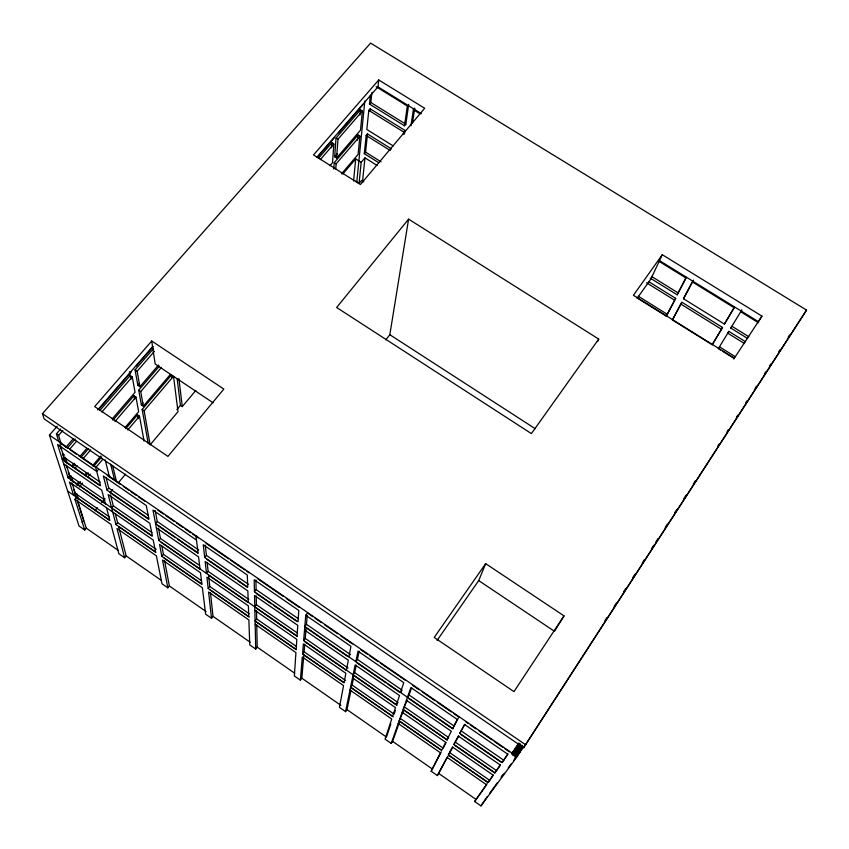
<?xml version="1.0" encoding="UTF-8"?>
<svg xmlns="http://www.w3.org/2000/svg" width="849" height="849" viewBox="0 0 849 849"><rect width="100%" height="100%" fill="white"/><g stroke="black" fill="none" stroke-linecap="round" stroke-linejoin="round"><path stroke-width="1.27" d="M331.556 147.747L331.906 142.759L333.859 143.99L332.521 162.7L329.953 165.682M333.774 169.036L334.241 162.658L358.013 134.991L359.902 136.18L358.119 154.359L341.468 173.875M334.676 156.768L336.045 137.973L360.422 109.85L362.364 111.06L360.496 130.173L336.586 157.967L334.676 156.768L337.233 153.786M335.758 168.951L336.14 163.857L359.902 136.18M336.586 157.967L337.998 139.204L362.364 111.06M255.167 624.323L295.93 652.584L294.348 675.963L300.387 680.155L302.297 656.999L343.548 685.599L339.451 707.366L345.554 711.611L346.976 709.594L350.955 690.492M302.562 653.879L303.38 643.903L345.861 673.278L344.1 682.66L302.562 653.879L304.091 651.788L304.738 644.274M356.23 665.181L354.68 672.61L397.979 702.516L396.441 704.734L303.655 640.592L305.757 615.238L307.423 612.999L312.793 616.692M300.387 680.155L301.83 678.181L303.825 654.919L343.962 682.734M303.655 640.592L305.237 638.448L306.149 627.825L347.782 656.521M458.28 718.233L452.729 728.463L304.823 626.498L306.457 624.302L307.211 615.514M353.587 180.954L355.71 158.912L361.175 162.35L359.053 183.342L355.466 181.113M357.514 140.191L358.013 134.991M359.934 114.955L360.422 109.85M356.835 181.495L364.826 101.02M378.707 162.69L364.295 153.658L366.184 135.49L367.49 133.951L391.559 148.968M404.411 134.163L404.952 130.406L370.143 108.81L368.795 110.37L366.81 129.483L393.236 145.954M362.417 182.493L364.974 157.85L377.094 165.449M364.295 153.658L365.579 152.141L367.49 133.951M369.877 111.357L370.143 108.81M408.687 104.385L405.843 124.198L404.506 125.779L369.453 104.045L370.408 95.258M369.453 104.045L370.811 102.485L371.915 92.424M316.645 157.521L377.964 86.853L378.728 79.955L424.67 108.269L360.432 184.509L313.525 154.932L378.728 79.955M403.264 134.492L403.625 131.988L404.952 130.406M404.506 125.779L407.329 105.987L376.096 86.704M410.969 125.748L413.367 109.712L414.726 108.11L412.497 122.925M385.754 339.876L389.829 334.708L408.592 219.127L598.725 339.101L597.664 341.531M346.445 670.169L348.313 660.214L304.536 630.011M348.939 656.914L350.934 646.322L305.757 615.238M345.554 711.611L355.158 664.937L399.497 695.522L396.441 704.734M397.014 705.413L354.044 675.708L352.494 677.873L395.485 707.61L392.62 716.28L350.584 687.159L352.091 685.037L353.555 678.033M357.44 659.418L402.086 690.184L400.505 692.455L403.753 682.66L357.991 651.172L355.827 661.658L357.44 659.418L359.138 651.236M390.827 723.995L386.465 737.081L346.976 709.594M394.106 714.126L395.358 710.39M349.99 690.057L391.718 718.997L385.053 739.118L391.219 743.416L410.905 687.573L457.261 719.464L452.729 728.463M391.219 743.416L392.62 741.368L399.709 721.374L440.843 749.869M402.203 712.247L445.725 742.355L441.713 750.304L399.179 720.833L403.286 711.282M404.74 707.185L448.569 737.463L447.062 739.712L403.211 709.403L407.17 700.319M407.488 697.273L409.059 694.991L411.648 687.69M478.709 580.589L485.67 563.651L564.001 615.875L554.482 631.306L478.709 580.589L437.097 640.411M659.514 260.622L758.433 321.675L761.946 316.125L662.284 254.711L650.95 278.865L637.238 298.201M447.911 756.332L437.405 775.572L431.165 771.232L440.461 752.798L398.234 723.518M447.062 739.712L451.318 731.265L406.416 700.298M431.165 771.232L441.342 751.779M446.075 742.408L443.189 748.118L400.675 718.668M637.058 297.925L666.274 316.136L675.677 298.381L648.901 281.772M650.207 278.101L677.173 294.815L685.822 277.91L659.015 261.354M666.274 316.136L675.677 298.381M677.173 294.815L686.48 277.273M711.069 344.057L672.419 319.956L680.739 304.006L681.938 302.276L722.541 327.47L712.184 344.747L722.541 327.47M683.498 298.731L692.275 281.889L734.088 307.699L724.399 324.095L683.498 298.731L693.506 280.128M681.938 302.276L672.419 319.956M437.405 775.572L447.062 757.372L486.541 784.741L474.655 801.52L480.959 805.903L517.126 756.586L523.589 746.579M448.357 754.91L452.528 747.056L493.237 775.222L488.133 782.47L448.357 754.91L452.825 747.078M453.907 744.446L458.333 736.104L500.348 765.087L494.935 772.802L453.907 744.446L458.757 735.903M459.797 733.334L464.509 724.452L507.808 754.241L502.152 762.529L459.797 733.334L464.902 724.314M734.65 306.998L724.399 324.095M720.631 350.011L718.381 348.61L728.877 331.397L745.613 341.786M747.651 338.507L730.777 328.054L741.824 309.938L740.615 311.732L758.444 322.737M513.433 755.525L520.479 744.647M480.959 805.903L487.358 796.436M520.957 744.849L517.359 750.399L519.8 752.076L523.387 746.526M514.653 756.045L521.137 746.027M501.165 777.196L502.566 775.02M515.247 755.43L521.583 745.624M515.152 756.512L522.347 745.401M516.001 755.525L522.337 745.73M514.685 758.56L522.591 746.345M515.81 757.17L522.857 746.271M604.817 620.884L606.971 617.552M614.156 606.43L616.321 603.087M623.506 591.965L625.66 588.633M632.845 577.511L635.01 574.168M642.194 563.046L644.349 559.714M651.533 548.592L653.698 545.249M655.852 541.917L658.007 538.574M665.192 527.452L667.346 524.12M674.541 512.998L676.695 509.655M683.88 498.533L686.034 495.2M693.23 484.079L695.384 480.736M717.67 446.256L719.103 444.027M727.009 431.801L728.453 429.573M736.359 417.337L737.792 415.108M745.698 402.882L747.141 400.654M755.048 388.418L756.48 386.189M764.387 373.953L765.83 371.735M769.417 366.174L770.86 363.945M778.766 351.709L780.199 349.491M788.105 337.255L789.549 335.026M523.61 747.736L806.55 310.087L370.578 43.097L42.45 413.665L44.159 418.918L523.61 747.736L806.55 310.087M488.133 782.47L493.248 775.031M494.935 772.802L500.507 764.694M502.152 762.529L507.946 753.923M518.643 743.087L511.618 753.933L519.248 743.299M512.446 754.528L518.93 744.52M513.019 753.901L519.365 744.106M512.87 754.952L520.066 743.841M512.998 755.037L520.044 744.159M474.655 801.52L487.23 783.585M564.001 615.875L513.963 691.638L434.221 637.429L485.67 563.651M733.769 359.031L761.946 316.125M730.777 328.054L731.965 326.281L748.818 336.724M728.877 331.397L727.699 333.158L744.446 343.558M718.381 348.61L719.549 346.87L735.298 356.686M598.725 339.101L531.389 433.595L336.639 307.497L408.592 219.127M662.284 254.711L633.428 295.272L734.236 358.098M512.159 753.816L518.877 744.393M353.131 674.785L354.68 672.61M513.581 755.642L520.639 745.836M514.282 755.281L521.063 745.889M513.698 760.428L519.8 752.076M508.275 767.857L511.109 763.983M489.671 793.274L497.387 782.736M501.324 777.344L504.37 773.184M164.6 560.648L169.354 585.969L167.847 587.869L162.541 560.096L202.37 587.71L205.638 614.188L211.539 618.295L208.589 592.018L248.874 619.961L249.755 644.9L255.719 649.05L257.183 647.108L256.769 624.896M256.504 610.622L256.653 618.932L255.093 620.99L296.152 649.432L296.832 639.371L254.859 610.346M254.785 606.812L256.387 604.711L256.218 595.892M254.445 591.774L254.18 579.771L298.784 610.452L298.02 621.808L254.445 591.774L256.101 589.609L255.92 579.973M211.539 618.295L213.025 616.374L210.446 592.644M208.185 588.484L206.912 577.182L248.386 605.868L248.757 616.597L208.185 588.484L209.767 586.457L208.536 575.123L247.802 602.27M207.209 562.951L208.122 571.366L206.498 573.436L205.15 561.454L247.855 590.915L248.258 602.302M204.694 557.475L203.261 544.74L247.303 575.038L247.728 587.137L204.694 557.475L206.381 555.352L205.267 545.132M161.819 556.36L159.538 544.411L200.513 572.757L201.924 584.144L161.819 556.36L163.422 554.365L161.851 545.981M255.719 649.05L254.53 595.52L297.776 625.352L297.054 636.028L158.784 540.452L160.429 538.415L158.53 528.258M155.187 510.482L157.256 521.509L155.558 523.6L198.061 552.901L195.939 535.804M109.277 520.108L76.569 497.44L74.935 499.35L110.943 524.321L118.86 553.75L124.633 557.772L126.151 555.904L118.627 526.582L155.855 552.381M72.261 483.739L75.274 493.322L73.63 495.243L69.448 482.105L153.213 540.038L155.632 552.062L115.995 524.597L117.608 522.644L115.347 513.825M111.633 507.872L113.31 505.866L110.497 494.935M57.201 426.209L49.422 435.081L79.021 526.009L84.73 529.988L86.269 528.152L77.344 499.902M107.016 490.138L103.334 476.002L146.283 505.537L149 519.079L107.016 490.138L108.746 488.079L106.008 477.456M82.098 522.337L83.637 520.511L77.376 500.708M176.868 409.579L180.434 405.344L177.144 378.59M94.855 510.737L97.391 507.713M101.625 502.672L105.011 498.639M110.094 492.59L112.63 489.565M118.818 482.19L125.556 474.167M180.434 405.344L182.291 406.586L195.864 390.413M361.175 162.35L364.974 157.85M98.484 469.359L96.712 471.439L57.573 444.515L68.069 477.754L152.417 536.059L149.849 523.302L108.163 494.553L115.995 524.597M76.24 484.8L78.798 481.818M84.741 474.846L86.439 472.851M92.392 465.878L100.893 455.913M125.132 427.493L138.652 411.638L135.967 397.109L133.951 395.751L112.917 420.223M159.453 366.068L138.705 390.2L141.327 404.846L143.311 406.183L170.352 374.473M77.227 485.607L80.602 481.648M85.664 475.705L88.19 472.734M94.101 465.804L101.7 456.889M125.769 428.649L137.527 414.864L139.491 416.19L144.065 440.971M148.267 443.613L142.154 409.43L171.551 374.95L171.891 377.572M342.826 174.024L355.71 158.912M79.222 486.986L82.597 483.017M87.659 477.074L90.185 474.103M96.096 467.173L102.835 459.245M127.743 429.997L139.491 416.19M144.118 410.767L173.504 376.256L178.014 411.669L150.135 444.876L144.118 410.767L142.154 409.43M141.327 404.846L143.025 402.861M74.606 468.606L77.142 465.655M83.053 458.757L90.663 449.896M114.944 421.603L135.967 397.109M143.311 406.183L140.732 391.559L161.459 367.405M68.069 477.754L69.756 475.78L66.477 465.316M158.476 365.081L139.873 386.719L137.846 385.35L139.533 383.387M71.56 466.154L74.118 463.183M80.071 456.253L86.885 448.336M112.217 418.886L135.076 392.302L132.242 376.924L130.162 375.534L99.811 410.545M72.558 467.194L75.094 464.233M81.005 457.346L88.614 448.495M359.053 183.342L361.578 180.412L363.797 181.813M97.699 409.887L152.565 346.647M65.723 447.434L73.407 438.572M98.993 409.08L131.298 371.83M136.243 366.142L153.191 346.594M317.293 157.415L334.304 137.803M338.464 132.996L362.979 104.735M67.591 447.731L75.221 438.922M137.846 385.35L135.065 369.867L153.245 348.897M318.375 158.37L331.906 142.759M69.703 449.185L76.484 441.353M101.912 411.967L132.242 376.924M139.873 386.719L137.145 371.257L154.444 351.274M320.338 159.612L333.859 143.99M60.13 444.918L63.93 457.208L62.179 459.224L100.543 485.67L95.438 466.717M151.716 340.99L94.674 406.586L167.943 456.401L223.839 389.075L151.716 340.99L155.187 364.041L213.099 402.808M61.255 444.133L58.581 435.367L62.826 430.507M58.708 441.395L56.395 433.881L60.65 429.021M377.964 86.853L421.369 113.639M413.367 109.712L420.064 113.851M370.811 102.485L405.843 124.198M651.438 276.371L678.393 293.075M368.795 110.37L403.625 131.988M646.567 282.802L674.467 300.122M680.739 304.006L721.363 329.221M638.257 296.227L667.463 314.427M722.892 351.412L734.141 358.437M366.184 135.49L390.253 150.506M365.579 152.141L381.095 161.862M336.045 137.973L337.998 139.204M334.241 162.658L336.14 163.857M389.829 334.708L535.252 428.734M135.065 369.867L137.145 371.257M138.705 390.2L140.732 391.559M42.45 413.665L525.733 744.849M56.395 433.881L58.581 435.367M49.422 435.081L517.126 756.586M59.366 442.467L68.058 448.442M70.234 449.938L76.75 454.417M78.925 455.913L95.226 467.12M107.25 475.387L120.123 484.238M123.349 486.456L128.708 490.138M130.852 491.613L136.222 495.307M138.366 496.782L144.808 501.207M157.988 510.27L163.422 514.006M165.597 515.502L174.289 521.477M176.465 522.963L182.981 527.452M185.156 528.948L190.59 532.684M192.765 534.17L198.188 537.905M206.052 543.318L228.604 558.812M230.748 560.287L244.703 569.881M246.857 571.356L249.001 572.842M258.054 579.06L283.057 596.253M286.325 598.492L299.368 607.459M314.947 618.178L321.4 622.614M324.626 624.822L337.52 633.694M340.746 635.912L352.579 644.041M360.719 649.644L367.256 654.133M369.432 655.63L378.145 661.626M380.32 663.122L405.366 680.336M412.518 685.249L418.982 689.696M422.218 691.914L435.144 700.807M437.299 702.293L451.307 711.918M453.462 713.404L458.853 717.108M466.09 722.085L468.255 723.571M470.42 725.057L475.833 728.782M479.08 731.01L492.059 739.935M494.224 741.421L502.884 747.375M505.049 748.86L509.368 751.843M196.469 540.07L152.99 510.153L158.784 540.452M64.62 455.053L62.497 453.599L65.086 461.824M63.93 457.208L100.14 482.158M108.746 488.079L148.554 515.513M157.256 521.509L198.655 550.025M206.381 555.352L248.311 584.239M256.101 589.609L298.561 618.857M306.457 624.302L350.541 654.675M409.059 694.991L454.279 726.15M461.347 731.021L503.68 760.173M65.384 461.835L99.1 485.076M110.943 493.248L148.342 519.026M158.052 525.722L175.35 537.65M177.515 539.147L198.061 553.304M206.816 559.342L235.629 579.209M237.762 580.684L247.367 587.306M256.175 593.377L271.298 603.798M273.463 605.295L296.152 620.937M356.75 662.708L385.934 682.829M388.089 684.315L399.985 692.519M409.048 698.769L452.857 728.973M460.943 734.544L500.793 762.009M63.643 463.841L101.731 490.117L105.34 503.521M156.365 527.791L198.56 556.902L200.046 568.979M69.756 475.78L104.883 500.05M113.31 505.866L151.918 532.535M160.429 538.415L199.504 565.413M208.122 571.366L248.799 599.458M256.387 604.711L297.553 633.142M305.237 638.448L348.005 667.993M455.414 742.196L496.421 770.521M71.136 480.141L105.955 504.221M114.382 510.037L151.663 535.815M161.172 542.394L199.982 569.212M256.451 608.245L297.33 636.506M304.95 641.77L346.318 670.37M403.721 710.051L447.221 740.116M455.096 745.56L494.712 772.951M75.274 493.322L109.362 516.924M117.608 522.644L156.163 549.335M163.422 554.365L201.34 580.631M209.767 586.457L249.256 613.806M256.653 618.932L296.609 646.598M304.091 651.788L345.617 680.537M352.091 685.037L393.034 713.383M449.821 752.713L489.576 780.252M67.655 491.104L109.871 520.352L106.465 507.713M164.122 558.111L201.786 584.208M210.159 590.013L249.341 617.17M256.716 622.275L296.386 649.772M351.486 687.945L393.204 716.853M448.516 755.186L487.973 782.534M86.269 528.152L118.255 550.407M126.151 555.904L161.384 580.429M169.354 585.969L206.052 611.513M213.025 616.374L250.158 642.215M257.183 647.108L294.73 673.236M301.83 678.181L340.884 705.349M392.62 741.368L432.555 769.162M438.784 773.503L476.024 799.418M167.847 587.869L162.01 583.804L156.386 555.83L117.013 528.534L124.633 557.772M74.935 499.35L84.73 529.988M68.323 472.108L70.998 480.566M71.762 482.985L72.526 485.405M73.852 489.565L76.59 498.225M71.136 475.939L73.035 481.967M76.622 493.418L78.172 498.363M66.201 465.348L66.933 467.703M65.352 457.399L67.177 463.267M59.876 445.163L61.032 448.919M105.149 459.744L109.51 477.138M110.667 464.106L114.636 480.396M112.609 465.432L116.525 481.691M129.441 371.703L130.884 379.376M133.951 395.751L134.63 399.38M137.527 414.864L138.228 418.642M178.916 378.601L182.291 406.586"/></g></svg>
